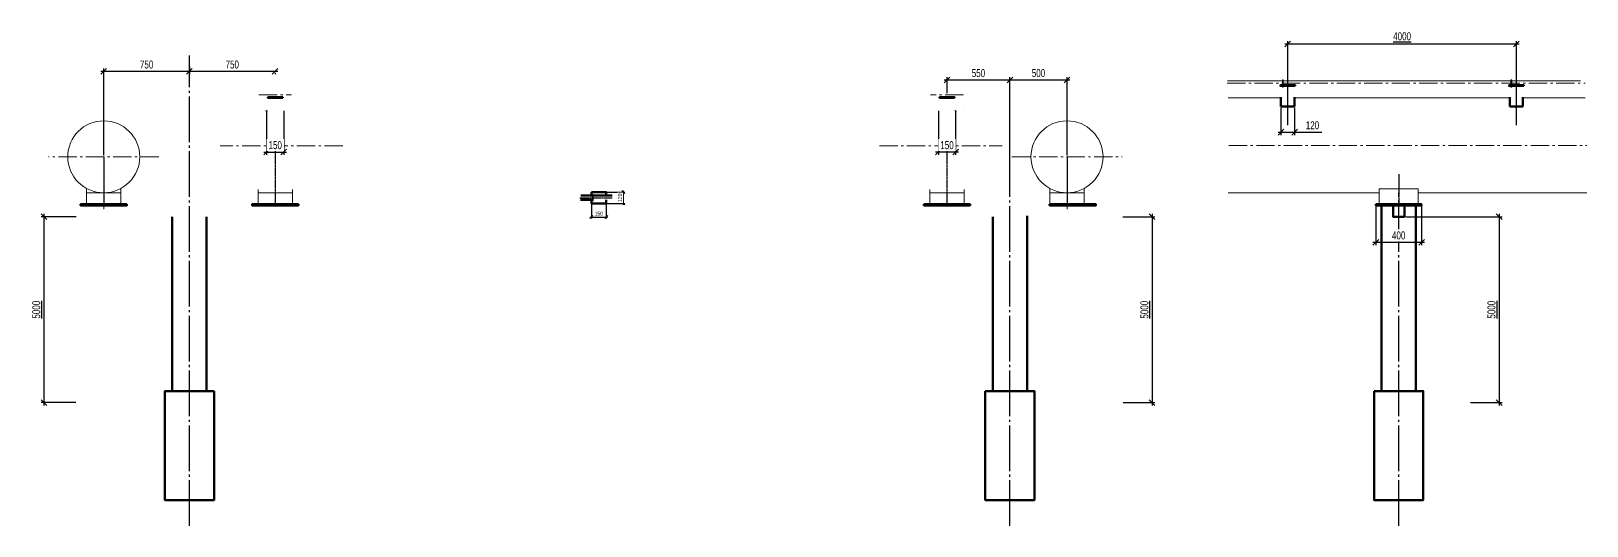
# Model space of a CAD drawing. Header units: inches. Extents: x -228863 to 215834, y 14270 to 189847.
# Drawn here: x -90952 to -77343, y 15257 to 19589 of the extents above; entities that cross this region are included whole.
import ezdxf

# ---------------------------------------------------------------- set-up
doc = ezdxf.new("R2010")
doc.units = ezdxf.units.IN
doc.header["$MEASUREMENT"] = 0
for name, pattern in [('ГОСТ 2.303 5', [24, 20, -1.5, 1, -1.5]), ('ГОСТ 2.303 6', [12, 8, -1.5, 1, -1.5]), ('Осевая', [21, 15, -2, 2, -2])]:
    doc.linetypes.add(name, pattern=pattern)
doc.layers.get('0').update_dxf_attribs({"linetype": 'CONTINUOUS', "lineweight": 20})
doc.layers.get('Defpoints').update_dxf_attribs({"linetype": 'CONTINUOUS'})
for name, color, linetype, lineweight in [('Задание строителям', 7, 'CONTINUOUS', 60), ('СПДС_РАЗМЕРЫ', 7, 'CONTINUOUS', 25), ('ТХ_Опоры монт.', 36, 'CONTINUOUS', 20), ('ТХ_Трубы_детали', 1, 'CONTINUOUS', 60)]:
    doc.layers.add(name, color=color, linetype=linetype, lineweight=lineweight)
doc.layers.add('Строительная часть', color=3, linetype='CONTINUOUS')
doc.layers.add('ТХ_Оси труб.', color=3, linetype='Осевая')
doc.styles.get("Standard").update_dxf_attribs({"font": 'txt', "width": 0.75})
doc.dimstyles.new('СПДС', dxfattribs={"dimtxt": 3.5, "dimasz": 2.5, "dimexe": 1.25, "dimexo": 0.65, "dimgap": 1.25, "dimtad": 1, "dimdec": 0, "dimtxsty": 'Standard', "dimblk": 'OBLIQUE', "dimblk1": 'OBLIQUE', "dimblk2": 'OBLIQUE', "dimcen": 2.5, "dimdle": 1.25, "dimclrt": 256, "dimadec": 0, "dimazin": 2, "dimtfac": 0.75, "dimtmove": 1, "dimatfit": 3, "dimfxl": 1, "dimtvp": 1, "dimtfill": 1, "dimtolj": 1, "dimarcsym": 1})

# ---------------------------------------------------------------- blocks, each defined once
blk = doc.blocks.new('*U83')
at = {"layer": 'ТХ_Опоры монт.'}
for p, q in [((-150, -381.57568), (-150, -510)), ((150, -510), (150, -381.57568)), ((150, -410), (-150, -410)), ((-150, -510), (150, -510))]:
    blk.add_line(p, q, dxfattribs=at)
at = {"layer": 'ТХ_Оси труб.'}
for p, q in [((0, 0), (0, -510)), ((0, -54), (0, -154))]:
    blk.add_line(p, q, dxfattribs=at)
blk = doc.blocks.new('*U101')
at = {"layer": 'ТХ_Опоры монт.'}
for p, q in [((-150, -276.99278), (-150, -415)), ((150, -315), (-150, -315)), ((150, -415), (150, -276.99278)), ((-150, -415), (150, -415))]:
    blk.add_line(p, q, dxfattribs=at)
at = {"layer": 'ТХ_Оси труб.'}
for p, q in [((0, 0), (0, -415)), ((0, -54), (0, -154))]:
    blk.add_line(p, q, dxfattribs=at)
blk = doc.blocks.new('_Oblique')
at = {"color": 0, "linetype": 'ByBlock', "lineweight": -2}
blk.add_line((-0.5, -0.5), (0.5, 0.5), dxfattribs=at)
blk = doc.blocks.new('*D62')
at = {"layer": 'Defpoints', "color": 0}
for p in [(-81414, 17964), (-81411, 16337), (-81146, 16337)]:
    blk.add_point(p, dxfattribs=at)
at = {"layer": 'СПДС_РАЗМЕРЫ', "color": 0, "lineweight": -2}
for p, q in [((-81146, 17989), (-81146, 16312)), ((-81401, 17964), (-81121, 17964)), ((-81398, 16337), (-81121, 16337))]:
    blk.add_line(p, q, dxfattribs=at)
at = {"layer": 'СПДС_РАЗМЕРЫ', "color": 0, "lineweight": -2, "xscale": 50, "yscale": 50, "zscale": 50}
for p, rotation in [((-81146, 17964), 90), ((-81146, 16337), 270)]:
    blk.add_blockref('_Oblique', p, dxfattribs=dict(at, rotation=rotation))
at = {"layer": 'СПДС_РАЗМЕРЫ', "linetype": 'ByBlock', "ltscale": 20, "insert": (-81213, 17150), "char_height": 70, "attachment_point": 5, "rotation": 90}
blk.add_mtext('\\A1;\\L5000', dxfattribs=at)
blk = doc.blocks.new('*D72')
at = {"layer": 'Defpoints', "color": 0}
for p in [(-82390, 19161), (-82940, 19032), (-82390, 19023)]:
    blk.add_point(p, dxfattribs=at)
at = {"layer": 'СПДС_РАЗМЕРЫ', "color": 0, "lineweight": -2}
for p, q in [((-82965, 19161), (-82365, 19161)), ((-82940, 19045), (-82940, 19186)), ((-82390, 19036), (-82390, 19186))]:
    blk.add_line(p, q, dxfattribs=at)
at = {"layer": 'СПДС_РАЗМЕРЫ', "color": 0, "lineweight": -2, "xscale": 50, "yscale": 50, "zscale": 50, "rotation": 180}
blk.add_blockref('_Oblique', (-82940, 19161), dxfattribs=at)
at = {"layer": 'СПДС_РАЗМЕРЫ', "color": 0, "lineweight": -2, "xscale": 50, "yscale": 50, "zscale": 50}
blk.add_blockref('_Oblique', (-82390, 19161), dxfattribs=at)
at = {"layer": 'СПДС_РАЗМЕРЫ', "linetype": 'ByBlock', "ltscale": 20, "insert": (-82665, 19221), "char_height": 70, "attachment_point": 5, "bg_fill": 3, "box_fill_scale": 1.25, "bg_fill_color": 256, "bg_fill_true_color": 13158600, "bg_fill_transparency": 0}
blk.add_mtext('\\A1;550', dxfattribs=at)
blk = doc.blocks.new('*D81')
at = {"layer": 'Defpoints', "color": 0}
for p in [(-77959, 19476), (-79959, 18753), (-77959, 18753)]:
    blk.add_point(p, dxfattribs=at)
at = {"layer": 'СПДС_РАЗМЕРЫ', "color": 0, "lineweight": -2}
for p, q in [((-79984, 19476), (-77934, 19476)), ((-79959, 18766), (-79959, 19501)), ((-77959, 18766), (-77959, 19501))]:
    blk.add_line(p, q, dxfattribs=at)
at = {"layer": 'СПДС_РАЗМЕРЫ', "color": 0, "lineweight": -2, "xscale": 50, "yscale": 50, "zscale": 50, "rotation": 180}
blk.add_blockref('_Oblique', (-79959, 19476), dxfattribs=at)
at = {"layer": 'СПДС_РАЗМЕРЫ', "color": 0, "lineweight": -2, "xscale": 50, "yscale": 50, "zscale": 50}
blk.add_blockref('_Oblique', (-77959, 19476), dxfattribs=at)
at = {"layer": 'СПДС_РАЗМЕРЫ', "linetype": 'ByBlock', "ltscale": 20, "insert": (-78959, 19543), "char_height": 70, "attachment_point": 5}
blk.add_mtext('\\A1;\\L4000', dxfattribs=at)
blk = doc.blocks.new('*D85')
at = {"layer": 'Defpoints', "color": 0}
for p in [(-83015, 18905), (-82865, 18905)]:
    blk.add_point(p, dxfattribs=at)
at = {"layer": 'СПДС_РАЗМЕРЫ', "color": 0, "lineweight": -2}
for p, q in [((-83015, 18892), (-83015, 18505)), ((-82865, 18892), (-82865, 18505)), ((-82840, 18530), (-83040, 18530))]:
    blk.add_line(p, q, dxfattribs=at)
at = {"layer": 'СПДС_РАЗМЕРЫ', "color": 0, "lineweight": -2, "xscale": 50, "yscale": 50, "zscale": 50, "rotation": 180}
blk.add_blockref('_Oblique', (-83015, 18530), dxfattribs=at)
at = {"layer": 'СПДС_РАЗМЕРЫ', "color": 0, "lineweight": -2, "xscale": 50, "yscale": 50, "zscale": 50}
blk.add_blockref('_Oblique', (-82865, 18530), dxfattribs=at)
at = {"layer": 'СПДС_РАЗМЕРЫ', "linetype": 'ByBlock', "ltscale": 20, "insert": (-82940, 18590), "char_height": 70, "attachment_point": 5, "bg_fill": 3, "box_fill_scale": 1.25, "bg_fill_color": 256, "bg_fill_true_color": 13158600, "bg_fill_transparency": 0}
blk.add_mtext('\\A1;150', dxfattribs=at)
at = {"layer": 'Defpoints', "color": 0}
blk.add_point((-83015, 18530), dxfattribs=at)
blk = doc.blocks.new('*D88')
at = {"layer": 'Defpoints', "color": 0}
for p in [(-78938, 17964), (-78374, 16337), (-78110, 16337)]:
    blk.add_point(p, dxfattribs=at)
at = {"layer": 'СПДС_РАЗМЕРЫ', "color": 0, "lineweight": -2}
for p, q in [((-78110, 17989), (-78110, 16312)), ((-78925, 17964), (-78085, 17964)), ((-78361, 16337), (-78085, 16337))]:
    blk.add_line(p, q, dxfattribs=at)
at = {"layer": 'СПДС_РАЗМЕРЫ', "color": 0, "lineweight": -2, "xscale": 50, "yscale": 50, "zscale": 50}
for p, rotation in [((-78110, 17964), 90), ((-78110, 16337), 270)]:
    blk.add_blockref('_Oblique', p, dxfattribs=dict(at, rotation=rotation))
at = {"layer": 'СПДС_РАЗМЕРЫ', "linetype": 'ByBlock', "ltscale": 20, "insert": (-78177, 17150), "char_height": 70, "attachment_point": 5, "rotation": 90}
blk.add_mtext('\\A1;\\L5000', dxfattribs=at)
blk = doc.blocks.new('*D92')
at = {"layer": 'СПДС_РАЗМЕРЫ', "color": 0, "lineweight": -2}
for p, q in [((-86051, 18073), (-86051, 17948)), ((-85921, 18073), (-85921, 17948)), ((-86064, 17961), (-85909, 17961))]:
    blk.add_line(p, q, dxfattribs=at)
at = {"layer": 'СПДС_РАЗМЕРЫ', "color": 0, "lineweight": -2, "xscale": 25, "yscale": 25, "zscale": 25, "rotation": 180}
blk.add_blockref('_Oblique', (-86051, 17961), dxfattribs=at)
at = {"layer": 'СПДС_РАЗМЕРЫ', "color": 0, "lineweight": -2, "xscale": 25, "yscale": 25, "zscale": 25}
blk.add_blockref('_Oblique', (-85921, 17961), dxfattribs=at)
at = {"layer": 'СПДС_РАЗМЕРЫ', "linetype": 'ByBlock', "ltscale": 20, "insert": (-85986, 17991), "char_height": 35, "attachment_point": 5, "bg_fill": 3, "box_fill_scale": 1.25, "bg_fill_color": 256, "bg_fill_true_color": 13158600, "bg_fill_transparency": 0}
blk.add_mtext('\\A1;150', dxfattribs=at)
at = {"layer": 'Defpoints', "color": 0}
for p in [(-86051, 18080), (-85921, 18080), (-85921, 17961)]:
    blk.add_point(p, dxfattribs=at)
blk = doc.blocks.new('*D93')
at = {"layer": 'Defpoints', "color": 0}
for p in [(-85921, 18180), (-85921, 18080)]:
    blk.add_point(p, dxfattribs=at)
at = {"layer": 'СПДС_РАЗМЕРЫ', "color": 0, "lineweight": -2}
for p, q in [((-85915, 18180), (-85759, 18180)), ((-85771, 18067), (-85771, 18192)), ((-85915, 18080), (-85759, 18080))]:
    blk.add_line(p, q, dxfattribs=at)
at = {"layer": 'СПДС_РАЗМЕРЫ', "color": 0, "lineweight": -2, "xscale": 25, "yscale": 25, "zscale": 25}
for p, rotation in [((-85771, 18180), 90), ((-85771, 18080), 270)]:
    blk.add_blockref('_Oblique', p, dxfattribs=dict(at, rotation=rotation))
at = {"layer": 'СПДС_РАЗМЕРЫ', "linetype": 'ByBlock', "ltscale": 20, "insert": (-85801, 18130), "char_height": 35, "attachment_point": 5, "rotation": 90, "bg_fill": 3, "box_fill_scale": 1.25, "bg_fill_color": 256, "bg_fill_true_color": 13158600, "bg_fill_transparency": 0}
blk.add_mtext('\\A1;120', dxfattribs=at)
at = {"layer": 'Defpoints', "color": 0}
blk.add_point((-85771, 18180), dxfattribs=at)
blk = doc.blocks.new('*U60')
at = {"layer": 'ТХ_Опоры монт.'}
for p, q in [((-150, -276.99278), (-150, -415)), ((150, -315), (-150, -315)), ((150, -415), (150, -276.99278)), ((-150, -415), (150, -415))]:
    blk.add_line(p, q, dxfattribs=at)
at = {"layer": 'ТХ_Оси труб.'}
for p, q in [((0, 0), (0, -415)), ((0, -54), (0, -154))]:
    blk.add_line(p, q, dxfattribs=at)
blk = doc.blocks.new('*D94')
at = {"layer": 'Defpoints', "color": 0}
for p in [(-90544, 17964), (-90840, 16337), (-90547, 16337)]:
    blk.add_point(p, dxfattribs=at)
at = {"layer": 'СПДС_РАЗМЕРЫ', "color": 0, "lineweight": -2}
for p, q in [((-90840, 17989), (-90840, 16312)), ((-90557, 17964), (-90865, 17964)), ((-90560, 16337), (-90865, 16337))]:
    blk.add_line(p, q, dxfattribs=at)
at = {"layer": 'СПДС_РАЗМЕРЫ', "color": 0, "lineweight": -2, "xscale": 50, "yscale": 50, "zscale": 50}
for p, rotation in [((-90840, 17964), 90), ((-90840, 16337), 270)]:
    blk.add_blockref('_Oblique', p, dxfattribs=dict(at, rotation=rotation))
at = {"layer": 'СПДС_РАЗМЕРЫ', "linetype": 'ByBlock', "ltscale": 50, "insert": (-90907, 17150), "char_height": 70, "attachment_point": 5, "rotation": 90}
blk.add_mtext('\\A1;\\L5000', dxfattribs=at)
blk = doc.blocks.new('*D95')
at = {"layer": 'Defpoints', "color": 0}
for p in [(-89568, 19292), (-89568, 19236), (-88818, 19236)]:
    blk.add_point(p, dxfattribs=at)
at = {"layer": 'СПДС_РАЗМЕРЫ', "color": 0, "lineweight": -2}
for p, q in [((-88793, 19236), (-89592, 19236)), ((-89568, 19279), (-89568, 19211)), ((-88818, 19223), (-88818, 19211))]:
    blk.add_line(p, q, dxfattribs=at)
at = {"layer": 'СПДС_РАЗМЕРЫ', "color": 0, "lineweight": -2, "xscale": 50, "yscale": 50, "zscale": 50, "rotation": 180}
blk.add_blockref('_Oblique', (-89568, 19236), dxfattribs=at)
at = {"layer": 'СПДС_РАЗМЕРЫ', "color": 0, "lineweight": -2, "xscale": 50, "yscale": 50, "zscale": 50}
blk.add_blockref('_Oblique', (-88818, 19236), dxfattribs=at)
at = {"layer": 'СПДС_РАЗМЕРЫ', "linetype": 'ByBlock', "ltscale": 20, "insert": (-89193, 19296), "char_height": 70, "attachment_point": 5, "bg_fill": 3, "box_fill_scale": 1.25, "bg_fill_color": 256, "bg_fill_true_color": 13158600, "bg_fill_transparency": 0}
blk.add_mtext('\\A1;750', dxfattribs=at)
blk = doc.blocks.new('*D96')
at = {"layer": 'Defpoints', "color": 0}
for p in [(-88892, 18905), (-88742, 18905)]:
    blk.add_point(p, dxfattribs=at)
at = {"layer": 'СПДС_РАЗМЕРЫ', "color": 0, "lineweight": -2}
for p, q in [((-88892, 18892), (-88892, 18505)), ((-88742, 18892), (-88742, 18505)), ((-88917, 18530), (-88717, 18530))]:
    blk.add_line(p, q, dxfattribs=at)
at = {"layer": 'СПДС_РАЗМЕРЫ', "color": 0, "lineweight": -2, "xscale": 50, "yscale": 50, "zscale": 50, "rotation": 180}
blk.add_blockref('_Oblique', (-88892, 18530), dxfattribs=at)
at = {"layer": 'СПДС_РАЗМЕРЫ', "color": 0, "lineweight": -2, "xscale": 50, "yscale": 50, "zscale": 50}
blk.add_blockref('_Oblique', (-88742, 18530), dxfattribs=at)
at = {"layer": 'СПДС_РАЗМЕРЫ', "linetype": 'ByBlock', "ltscale": 20, "insert": (-88817, 18590), "char_height": 70, "attachment_point": 5, "bg_fill": 3, "box_fill_scale": 1.25, "bg_fill_color": 256, "bg_fill_true_color": 13158600, "bg_fill_transparency": 0}
blk.add_mtext('\\A1;150', dxfattribs=at)
at = {"layer": 'Defpoints', "color": 0}
blk.add_point((-88742, 18530), dxfattribs=at)
blk = doc.blocks.new('*D99')
at = {"layer": 'Defpoints', "color": 0}
for p in [(-90317, 19236), (-89568, 19236), (-90317, 18489)]:
    blk.add_point(p, dxfattribs=at)
at = {"layer": 'СПДС_РАЗМЕРЫ', "color": 0, "lineweight": -2}
for p, q in [((-89542, 19236), (-90342, 19236)), ((-90317, 18502), (-90317, 19261)), ((-89568, 19249), (-89568, 19261))]:
    blk.add_line(p, q, dxfattribs=at)
at = {"layer": 'СПДС_РАЗМЕРЫ', "color": 0, "lineweight": -2, "xscale": 50, "yscale": 50, "zscale": 50, "rotation": 180}
blk.add_blockref('_Oblique', (-90317, 19236), dxfattribs=at)
at = {"layer": 'СПДС_РАЗМЕРЫ', "color": 0, "lineweight": -2, "xscale": 50, "yscale": 50, "zscale": 50}
blk.add_blockref('_Oblique', (-89568, 19236), dxfattribs=at)
at = {"layer": 'СПДС_РАЗМЕРЫ', "linetype": 'ByBlock', "ltscale": 20, "insert": (-89942, 19296), "char_height": 70, "attachment_point": 5, "bg_fill": 3, "box_fill_scale": 1.25, "bg_fill_color": 256, "bg_fill_true_color": 13158600, "bg_fill_transparency": 0}
blk.add_mtext('\\A1;750', dxfattribs=at)
blk = doc.blocks.new('*D100')
at = {"layer": 'Defpoints', "color": 0}
for p in [(-81890, 19161), (-82390, 18489), (-81890, 18489)]:
    blk.add_point(p, dxfattribs=at)
at = {"layer": 'СПДС_РАЗМЕРЫ', "color": 0, "lineweight": -2}
for p, q in [((-82415, 19161), (-81865, 19161)), ((-82390, 18502), (-82390, 19186)), ((-81890, 18502), (-81890, 19186))]:
    blk.add_line(p, q, dxfattribs=at)
at = {"layer": 'СПДС_РАЗМЕРЫ', "color": 0, "lineweight": -2, "xscale": 50, "yscale": 50, "zscale": 50, "rotation": 180}
blk.add_blockref('_Oblique', (-82390, 19161), dxfattribs=at)
at = {"layer": 'СПДС_РАЗМЕРЫ', "color": 0, "lineweight": -2, "xscale": 50, "yscale": 50, "zscale": 50}
blk.add_blockref('_Oblique', (-81890, 19161), dxfattribs=at)
at = {"layer": 'СПДС_РАЗМЕРЫ', "linetype": 'ByBlock', "ltscale": 20, "insert": (-82140, 19221), "char_height": 70, "attachment_point": 5, "bg_fill": 3, "box_fill_scale": 1.25, "bg_fill_color": 256, "bg_fill_true_color": 13158600, "bg_fill_transparency": 0}
blk.add_mtext('\\A1;500', dxfattribs=at)
blk = doc.blocks.new('*D102')
at = {"layer": 'Defpoints', "color": 0}
for p in [(-79189, 18077), (-78788, 18077), (-78788, 17740)]:
    blk.add_point(p, dxfattribs=at)
at = {"layer": 'СПДС_РАЗМЕРЫ', "color": 0, "lineweight": -2}
for p, q in [((-79189, 18064), (-79189, 17716)), ((-78788, 18064), (-78788, 17716)), ((-79214, 17740), (-78763, 17740))]:
    blk.add_line(p, q, dxfattribs=at)
at = {"layer": 'СПДС_РАЗМЕРЫ', "color": 0, "lineweight": -2, "xscale": 50, "yscale": 50, "zscale": 50, "rotation": 180}
blk.add_blockref('_Oblique', (-79189, 17740), dxfattribs=at)
at = {"layer": 'СПДС_РАЗМЕРЫ', "color": 0, "lineweight": -2, "xscale": 50, "yscale": 50, "zscale": 50}
blk.add_blockref('_Oblique', (-78788, 17740), dxfattribs=at)
at = {"layer": 'СПДС_РАЗМЕРЫ', "linetype": 'ByBlock', "ltscale": 20, "insert": (-78989, 17800), "char_height": 70, "attachment_point": 5, "bg_fill": 3, "box_fill_scale": 1.25, "bg_fill_color": 256, "bg_fill_true_color": 13158600, "bg_fill_transparency": 0}
blk.add_mtext('\\A1;400', dxfattribs=at)
blk = doc.blocks.new('*D104')
at = {"layer": 'Defpoints', "color": 0}
for p in [(-80019, 18929), (-79899, 18929), (-79899, 18704)]:
    blk.add_point(p, dxfattribs=at)
at = {"layer": 'СПДС_РАЗМЕРЫ', "color": 0, "lineweight": -2}
for p, q in [((-80019, 18916), (-80019, 18679)), ((-79899, 18916), (-79899, 18679)), ((-80044, 18704), (-79874, 18704)), ((-79899, 18704), (-79661, 18704))]:
    blk.add_line(p, q, dxfattribs=at)
at = {"layer": 'СПДС_РАЗМЕРЫ', "color": 0, "lineweight": -2, "xscale": 50, "yscale": 50, "zscale": 50, "rotation": 180}
blk.add_blockref('_Oblique', (-80019, 18704), dxfattribs=at)
at = {"layer": 'СПДС_РАЗМЕРЫ', "color": 0, "lineweight": -2, "xscale": 50, "yscale": 50, "zscale": 50}
blk.add_blockref('_Oblique', (-79899, 18704), dxfattribs=at)
at = {"layer": 'СПДС_РАЗМЕРЫ', "linetype": 'ByBlock', "ltscale": 20, "insert": (-79743, 18764), "char_height": 70, "attachment_point": 5, "bg_fill": 3, "box_fill_scale": 1.25, "bg_fill_color": 256, "bg_fill_true_color": 13158600, "bg_fill_transparency": 0}
blk.add_mtext('\\A1;120', dxfattribs=at)

msp = doc.modelspace()

# ---------------------------------------------------------------- linework, layer by layer
at = {"linetype": 'ГОСТ 2.303 6', "ltscale": 20}
for p, q in [((-80490.077, 19134.526), (-77358.795, 19134.526)), ((-88961.08, 19031.526), (-88673.323, 19031.526)), ((-82795.573, 19031.526), (-83083.33, 19031.526)), ((-90317, 18900), (-90317, 18030.351)), ((-81890.452, 18900), (-81890.452, 18030.351)), ((-88226.952, 18583.526), (-89298.952, 18583.526)), ((-83530.5, 18583.526), (-82458.5, 18583.526)), ((-80473.897, 18588.526), (-77342.545, 18588.526)), ((-89833.75, 18488.526), (-90800.25, 18488.526)), ((-82373.702, 18488.526), (-81407.202, 18488.526))]:
    msp.add_line(p, q, dxfattribs=at)
at = {"linetype": 'ByBlock', "ltscale": 100}
for p, q in [((-88967, 18904.526), (-88967, 18904.526)), ((-82790.452, 18904.526), (-82790.452, 18904.526))]:
    msp.add_line(p, q, dxfattribs=at)
at = {"layer": 'Задание строителям', "linetype": 'ГОСТ 2.303 5', "lineweight": 25, "ltscale": 20}
msp.add_line((-78988.545, 15257.371), (-78988.545, 18173.526), dxfattribs=at)
at = {"layer": 'Задание строителям', "linetype": 'Continuous', "lineweight": 50, "ltscale": 20}
for p, q in [((-82239.952, 16437.202), (-82239.952, 17971.126)), ((-79138.545, 18063.526), (-79138.545, 16437.202)), ((-78838.545, 16437.202), (-78838.545, 18063.526)), ((-89717.5, 16437.202), (-89717.5, 17963.526)), ((-89417.5, 17963.526), (-89417.5, 16437.202)), ((-82539.952, 17963.526), (-82539.952, 16437.202)), ((-89467.5, 16437.202), (-89667.5, 16437.202)), ((-82489.952, 16437.202), (-82289.952, 16437.202)), ((-79088.545, 16437.202), (-78888.545, 16437.202))]:
    msp.add_line(p, q, dxfattribs=at)
msp.add_lwpolyline([(-79038.616, 18063.526), (-78938.475, 18063.526), (-78938.475, 17963.526), (-79038.616, 17963.526)], close=True, dxfattribs=at)
at = {"layer": 'Задание строителям', "lineweight": 60, "ltscale": 20}
for points in [[(-89351.848, 16437.202), (-89782.389, 16437.202), (-89782.389, 15484.031), (-89351.848, 15484.031)], [(-82605.604, 16437.202), (-82175.063, 16437.202), (-82175.063, 15484.031), (-82605.604, 15484.031)], [(-79204.197, 16437.202), (-78773.656, 16437.202), (-78773.656, 15484.031), (-79204.197, 15484.031)]]:
    msp.add_lwpolyline(points, close=True, dxfattribs=at)
at = {"layer": 'Строительная часть', "lineweight": 50, "ltscale": 20}
for p, q in [((-80019.101, 19009.526), (-80019.101, 18928.526)), ((-80019.101, 18928.526), (-79899.101, 18928.526)), ((-79899.101, 19009.526), (-79899.101, 18928.526)), ((-78015.601, 19009.526), (-78015.601, 18928.526)), ((-78015.601, 18928.526), (-77902.601, 18928.526)), ((-77902.601, 19009.526), (-77902.601, 18928.526)), ((-86051.351, 18148.969), (-86051.351, 18179.969))]:
    msp.add_line(p, q, dxfattribs=at)
for points in [[(-79893.101, 19109.526), (-79893.101, 19115.526), (-80023.101, 19115.526), (-80023.101, 19109.526)], [(-77893.101, 19109.526), (-77893.101, 19115.526), (-78023.101, 19115.526), (-78023.101, 19109.526)], [(-88750.999, 19004.526), (-88750.999, 19010.526), (-88880.999, 19010.526), (-88880.999, 19004.526)], [(-90114.75, 18073.526), (-90519.25, 18073.526), (-90519.25, 18063.526), (-90114.75, 18063.526)], [(-88614.75, 18073.526), (-89019.25, 18073.526), (-89019.25, 18063.526), (-88614.75, 18063.526)], [(-83142.702, 18073.526), (-82738.202, 18073.526), (-82738.202, 18063.526), (-83142.702, 18063.526)], [(-82042.702, 18073.526), (-81638.202, 18073.526), (-81638.202, 18063.526), (-82042.702, 18063.526)], [(-79188.772, 18073.526), (-78788.319, 18073.526), (-78788.319, 18063.526), (-79188.772, 18063.526)]]:
    msp.add_lwpolyline(points, close=True, dxfattribs=at)
for points in [[(-86051.351, 18179.969), (-85921.351, 18179.969), (-85921.351, 18148.969)], [(-85921.351, 18110.969), (-85921.351, 18079.969), (-86051.351, 18079.969), (-86051.351, 18110.969)]]:
    msp.add_lwpolyline(points, dxfattribs=at)
at = {"layer": 'ТХ_Опоры монт.', "linetype": 'ByBlock', "ltscale": 20}
for p, q in [((-80006.5, 19160.526), (-80006.5, 19115.526)), ((-80006.5, 19106.5), (-80006.5, 19099.526)), ((-79999.5, 19099.526), (-80006.5, 19099.526)), ((-79999.5, 19160.526), (-79999.5, 19115.526)), ((-79999.5, 19106.5), (-79999.5, 19099.526)), ((-78006.5, 19160.526), (-78006.5, 19115.526)), ((-78006.5, 19106.5), (-78006.5, 19099.526)), ((-77999.5, 19099.526), (-78006.5, 19099.526)), ((-77999.5, 19160.526), (-77999.5, 19115.526)), ((-77999.5, 19106.5), (-77999.5, 19099.526)), ((-86043.452, 18155.969), (-86043.452, 18103.969)), ((-86036.452, 18155.969), (-86036.452, 18103.969))]:
    msp.add_line(p, q, dxfattribs=at)
for points in [[(-80011.798, 19109.526), (-79993.798, 19109.526), (-79993.798, 19106.5), (-80011.798, 19106.5)], [(-78011.798, 19109.526), (-77993.798, 19109.526), (-77993.798, 19106.5), (-78011.798, 19106.5)]]:
    msp.add_lwpolyline(points, close=True, dxfattribs=at)
for centre, start, end in [((-80003, 19159.476), 16.6992441, 163.3007558), ((-78003, 19159.476), 16.6992441, 163.3007558), ((-86039.952, 18154.919), 16.6992441, 163.3007558), ((-86039.952, 18105.019), 196.6992442, 343.3007559)]:
    msp.add_arc(centre, 3.654, start, end, dxfattribs=at)
at = {"layer": 'ТХ_Оси труб.'}
for p, q in [((-78988.545, 18336.026), (-78988.545, 18073.526)), ((-78988.545, 18282.026), (-78988.545, 18182.026)), ((-86151.952, 18130.003), (-85870.667, 18129.969))]:
    msp.add_line(p, q, dxfattribs=at)
at = {"layer": 'ТХ_Трубы_детали', "lineweight": 15, "ltscale": 20}
for p, q in [((-80485.629, 19153.526), (-80006.5, 19153.526)), ((-79999.5, 19153.526), (-79985.807, 19153.526)), ((-79985.807, 19153.526), (-77398, 19153.526)), ((-77999.5, 19153.526), (-77985.807, 19153.526)), ((-80479.5, 19003.526), (-80019.101, 19003.526)), ((-79899.101, 19003.526), (-78015.601, 19003.526)), ((-77902.601, 19003.526), (-77358.864, 19003.526)), ((-80479.5, 18173.526), (-79158.545, 18173.526)), ((-78818.545, 18173.526), (-77342.545, 18173.526))]:
    msp.add_line(p, q, dxfattribs=at)
at = {"layer": 'ТХ_Трубы_детали'}
for p, q in [((-86043.452, 18110.969), (-86146.425, 18111.003)), ((-86144.525, 18149.003), (-86043.452, 18148.969)), ((-86036.452, 18148.969), (-85868.751, 18149.003))]:
    msp.add_line(p, q, dxfattribs=at)
at = {"layer": 'ТХ_Трубы_детали', "lineweight": 20, "ltscale": 20}
for centre in [(-90317, 18488.526), (-81890.452, 18488.526)]:
    msp.add_circle(centre, 315, dxfattribs=at)

# ---------------------------------------------------------------- block references
at = {"ltscale": 20, "xscale": -1}
msp.add_blockref('*U60', (-90317, 18488.526), dxfattribs=at)
at = {"ltscale": 20}
msp.add_blockref('*U101', (-81890.452, 18488.526), dxfattribs=at)
at = {"layer": 'Строительная часть', "lineweight": 50, "ltscale": 20, "xscale": -1}
msp.add_blockref('*U83', (-88817, 18583.526), dxfattribs=at)
at = {"layer": 'Строительная часть', "lineweight": 50, "ltscale": 20}
msp.add_blockref('*U83', (-82940.452, 18583.526), dxfattribs=at)

# ---------------------------------------------------------------- dimensions: what is measured, and where the dimension line sits
at = {"layer": 'СПДС_РАЗМЕРЫ'}
dim = msp.add_linear_dim(base=(-77959.101, 19476), p1=(-79959.101, 18752.787), p2=(-77959.101, 18752.787), text='%%U4000', dimstyle='СПДС', override={"dimscale": 20, "dimtmove": 1, "dimtfill": 0, "dimarcsym": 0}, dxfattribs=at)
dim.commit()
dim.dimension.update_dxf_attribs({"geometry": '*D81', "text_midpoint": (-78959.101, 19543)})
dim = msp.add_linear_dim(base=(-89567.5, 19236.100791805), p1=(-88818, 19236.100791805), p2=(-89567.5, 19291.986269694), angle=180, dimstyle='СПДС', override={"dimscale": 20, "dimtfill": 1, "dimtfillclr": 256, "dimarcsym": 0}, dxfattribs=at)
dim.commit()
dim.dimension.update_dxf_attribs({"geometry": '*D95', "text_midpoint": (-89192.75, 19296.100791805)})
for base, p1, p2, picture, middle in [((-90839.527, 16337.202), (-90543.553, 17963.526), (-90546.598, 16337.202), '*D94', (-90906.527, 17150.364)), ((-81146.398, 16337.202), (-81413.898, 17963.526), (-81410.854, 16337.202), '*D62', (-81213.398, 17150.364)), ((-78109.544, 16337.202), (-78938.475, 17963.526), (-78374, 16337.202), '*D88', (-78176.544, 17150.364))]:
    dim = msp.add_linear_dim(base=base, p1=p1, p2=p2, angle=90, text='%%U5000', dimstyle='СПДС', override={"dimscale": 20, "dimtmove": 1, "dimtfill": 0, "dimarcsym": 0}, dxfattribs=at)
    dim.commit()
    dim.dimension.update_dxf_attribs({"geometry": picture, "text_midpoint": middle})

# ---------------------------------------------------------------- next in the draw order: linework, layer by layer
at = {"layer": 'Задание строителям', "linetype": 'ГОСТ 2.303 5', "lineweight": 25, "ltscale": 20}
msp.add_line((-89567.5, 15257.371), (-89567.5, 19374), dxfattribs=at)

# ---------------------------------------------------------------- next in the draw order: dimensions: what is measured, and where the dimension line sits
at = {"layer": 'СПДС_РАЗМЕРЫ'}
for base, p1, p2, override, picture, middle in [((-82389.952, 19161), (-82940.25, 19031.526), (-82389.952, 19023), {"dimscale": 20, "dimtfill": 1, "dimtfillclr": 256, "dimarcsym": 0}, '*D72', (-82665.101, 19221)), ((-78788.319, 17740.5), (-79188.772, 18076.526), (-78788.319, 18076.526), {"dimscale": 20, "dimtmove": 1}, '*D102', (-78988.545, 17800.5))]:
    dim = msp.add_linear_dim(base=base, p1=p1, p2=p2, dimstyle='СПДС', override=override, dxfattribs=at)
    dim.commit()
    dim.dimension.update_dxf_attribs({"geometry": picture, "text_midpoint": middle})
for base, p1, p2, picture, middle in [((-79899.101, 18703.526), (-80019.101, 18928.526), (-79899.101, 18928.526), '*D104', (-79743, 18711.5)), ((-83015.452, 18529.526), (-82865.452, 18904.526), (-83015.452, 18904.526), '*D85', (-82940.452, 18529.526))]:
    dim = msp.add_linear_dim(base=base, p1=p1, p2=p2, dimstyle='СПДС', override={"dimscale": 20, "dimtmove": 1}, dxfattribs=at)
    dim.commit()
    dim.dimension.update_dxf_attribs({"geometry": picture, "text_midpoint": middle, "dimtype": 160})
dim = msp.add_linear_dim(base=(-88742, 18529.526), p1=(-88892, 18904.526), p2=(-88742, 18904.526), angle=180, dimstyle='СПДС', override={"dimscale": 20, "dimtmove": 1}, dxfattribs=at)
dim.commit()
dim.dimension.update_dxf_attribs({"geometry": '*D96', "text_midpoint": (-88817, 18529.526), "dimtype": 160})
dim = msp.add_linear_dim(base=(-85921.351, 17960.75), p1=(-86051.351, 18079.969), p2=(-85921.351, 18079.969), text='150', dimstyle='СПДС', override={"dimscale": 10, "dimtmove": 1}, dxfattribs=at)
dim.commit()
dim.dimension.update_dxf_attribs({"geometry": '*D92', "text_midpoint": (-85986.351, 17960.75), "dimtype": 160})

# ---------------------------------------------------------------- next in the draw order: linework, layer by layer
at = {"layer": 'Задание строителям', "linetype": 'ГОСТ 2.303 5', "lineweight": 25, "ltscale": 20}
msp.add_line((-82389.952, 15257.371), (-82389.952, 19161), dxfattribs=at)
at = {"layer": 'Строительная часть', "lineweight": 50, "ltscale": 20}
for p, q in [((-88892.271, 18889.401), (-88893.948, 18894.984)), ((-82865.181, 18889.401), (-82863.504, 18894.984))]:
    msp.add_line(p, q, dxfattribs=at)
msp.add_lwpolyline([(-82874.451, 19004.526), (-82874.451, 19010.526), (-83004.451, 19010.526), (-83004.451, 19004.526)], close=True, dxfattribs=at)
at = {"layer": 'ТХ_Опоры монт.'}
msp.add_lwpolyline([(-78818.545, 18073.526), (-78818.545, 18207.94), (-79158.545, 18207.94), (-79158.545, 18073.526)], close=True, dxfattribs=at)

# ---------------------------------------------------------------- next in the draw order: dimensions: what is measured, and where the dimension line sits
at = {"layer": 'СПДС_РАЗМЕРЫ'}
dim = msp.add_linear_dim(base=(-90317, 19236.100791805), p1=(-89567.5, 19236.100791805), p2=(-90317, 18488.526384461), dimstyle='СПДС', override={"dimscale": 20, "dimtmove": 1}, dxfattribs=at)
dim.commit()
dim.dimension.update_dxf_attribs({"geometry": '*D99', "text_midpoint": (-89942.25, 19296.100791805)})
dim = msp.add_linear_dim(base=(-85771.351, 18179.969), p1=(-85921.351, 18079.969), p2=(-85921.351, 18179.969), angle=90, text='120', dimstyle='СПДС', override={"dimscale": 10, "dimtmove": 1}, dxfattribs=at)
dim.commit()
dim.dimension.update_dxf_attribs({"geometry": '*D93', "text_midpoint": (-85801.351, 18129.969)})

# ---------------------------------------------------------------- next in the draw order: dimensions: what is measured, and where the dimension line sits
dim = msp.add_linear_dim(base=(-81890.451682483, 19161), p1=(-82389.951682483, 18488.526384461), p2=(-81890.451682483, 18488.526384461), dimstyle='СПДС', override={"dimscale": 20, "dimtmove": 1}, dxfattribs=at)
dim.commit()
dim.dimension.update_dxf_attribs({"geometry": '*D100', "text_midpoint": (-82140.201682483, 19221)})

doc.saveas('drawing.dxf')
